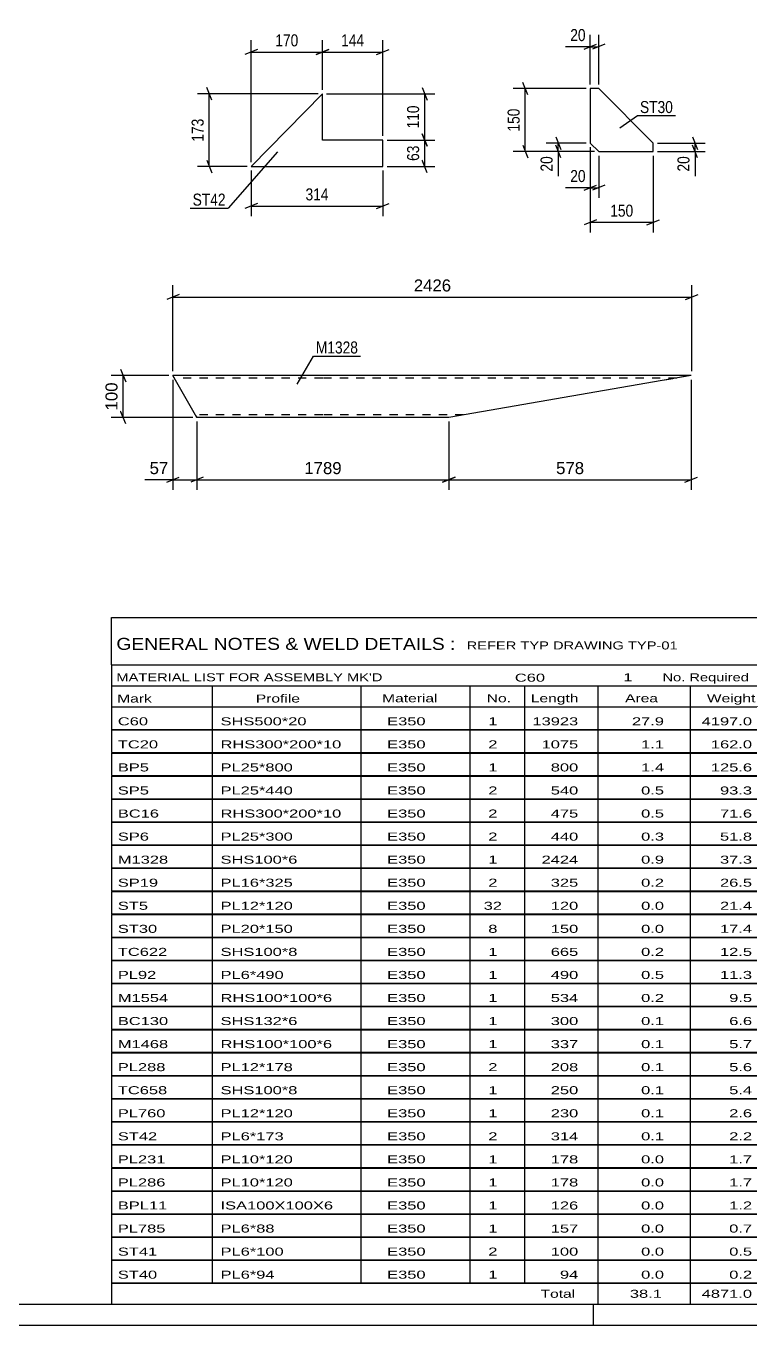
# Model space of a CAD drawing. Header units: millimetres. Extents: x 0 to 2086, y 0 to 594.
# Drawn here: x 495.6 to 668.3, y 0 to 309.9 of the extents above; entities that cross this region are included whole.
import ezdxf

# ---------------------------------------------------------------- set-up
doc = ezdxf.new("R2010")
doc.units = ezdxf.units.MM
doc.linetypes.add('DXK_LINE_DOT2', pattern=[3.9198, 1.9599, -1.9599])
doc.styles.add('Arial', font='arial.ttf', dxfattribs={"height": 0.2})
doc.styles.add('Arial Narrow', font='ARIALN.TTF', dxfattribs={"height": 0.2})

# ---------------------------------------------------------------- blocks, each defined once
blk = doc.blocks.new('Unknown-284858482-1134')
at = {"color": 5, "linetype": 'Continuous'}
for p, q in [((5, 5), (836, 5)), ((631, 0), (631, 5)), ((0, 0), (841, 0))]:
    blk.add_line(p, q, dxfattribs=at)
blk = doc.blocks.new('Part-284858482-14754 - 14753')
at = {"color": 2, "linetype": 'Continuous'}
for p, q in [((566.38, 226.51), (530.65, 226.51)), ((536.38, 216.51), (530.65, 226.51)), ((654.27, 226.51), (566.48, 226.51)), ((654.27, 226.51), (647.33, 225.31)), ((647.33, 225.31), (596.48, 216.51)), ((566.38, 216.51), (536.38, 216.51)), ((596.48, 216.51), (566.48, 216.51))]:
    blk.add_line(p, q, dxfattribs=at)
at = {"color": 7, "linetype": 'DXK_LINE_DOT2'}
for p, q in [((653.74, 226.42), (647.33, 225.31)), ((566.38, 225.91), (530.99, 225.91)), ((650.8, 225.91), (566.48, 225.91)), ((566.38, 217.11), (536.04, 217.11)), ((599.95, 217.11), (566.48, 217.11)), ((536.18, 216.86), (536.38, 216.51))]:
    blk.add_line(p, q, dxfattribs=at)
blk = doc.blocks.new('Part-284858482-12690 - 12689')
at = {"color": 2, "linetype": 'Continuous'}
for p, q in [((632.2, 294.94), (630.2, 294.94)), ((630.2, 294.94), (630.2, 281.94)), ((645.2, 281.94), (632.2, 294.94)), ((630.2, 281.94), (632.2, 279.94)), ((632.2, 279.94), (645.2, 279.94)), ((645.2, 279.94), (645.2, 281.94))]:
    blk.add_line(p, q, dxfattribs=at)
blk = doc.blocks.new('Part-284858482-12830 - 12829')
at = {"color": 2, "linetype": 'Continuous'}
for p, q in [((566.31, 293.68), (549.32, 276.38)), ((566.31, 282.68), (566.31, 293.68)), ((580.71, 282.68), (566.31, 282.68)), ((580.71, 276.38), (580.71, 282.68)), ((549.32, 276.38), (580.71, 276.38))]:
    blk.add_line(p, q, dxfattribs=at)
blk = doc.blocks.new('StraightDimension-284858482-14779 - 14753')
at = {"color": 7, "linetype": 'Continuous'}
for p, q in [((536.38, 215.51), (536.38, 199.23)), ((596.48, 215.51), (596.48, 199.23)), ((537.88, 202.23), (534.88, 201.03)), ((536.38, 201.63), (596.48, 201.63)), ((594.98, 201.03), (597.98, 202.23))]:
    blk.add_line(p, q, dxfattribs=at)
at = {"color": 0}
blk.add_wipeout([(571.48, 202.38), (571.48, 206.58), (561.38, 206.58), (561.38, 202.38)], dxfattribs=at)
at = {"color": 3, "style": 'Arial'}
blk.add_text('1789', height=2.865, dxfattribs=at).set_placement((561.98, 202.98))
blk = doc.blocks.new('StraightDimension-284858482-14778 - 14753')
at = {"color": 7, "linetype": 'Continuous'}
for p, q in [((654.27, 225.51), (654.27, 199.23)), ((596.48, 215.51), (596.48, 199.23)), ((597.98, 202.23), (594.98, 201.03)), ((596.48, 201.63), (654.27, 201.63)), ((652.77, 201.03), (655.77, 202.23))]:
    blk.add_line(p, q, dxfattribs=at)
at = {"color": 0}
blk.add_wipeout([(629.31, 202.38), (629.31, 206.58), (621.44, 206.58), (621.44, 202.38)], dxfattribs=at)
at = {"color": 3, "style": 'Arial'}
blk.add_text('578', height=2.865, dxfattribs=at).set_placement((622.04, 202.98))
blk = doc.blocks.new('StraightDimension-284858482-14780 - 14753')
at = {"color": 7, "linetype": 'Continuous'}
for p, q in [((530.65, 225.51), (530.65, 199.23)), ((536.38, 215.51), (536.38, 199.23)), ((529.15, 201.03), (532.15, 202.23)), ((530.65, 201.63), (536.38, 201.63)), ((537.88, 202.23), (534.88, 201.03))]:
    blk.add_line(p, q, dxfattribs=at)
at = {"color": 0}
blk.add_wipeout([(530.12, 202.38), (530.12, 206.58), (524.48, 206.58), (524.48, 202.38)], dxfattribs=at)
at = {"color": 7, "linetype": 'Continuous'}
blk.add_line((530.65, 201.63), (523.95, 201.63), dxfattribs=at)
blk.add_line((530.65, 201.63), (523.95, 201.63), dxfattribs=at)
at = {"color": 3, "style": 'Arial'}
blk.add_text('57', height=2.865, dxfattribs=at).set_placement((525.08, 202.98))
blk = doc.blocks.new('StraightDimension-284858482-14764 - 14753')
at = {"color": 7, "linetype": 'Continuous'}
for p, q in [((530.65, 227.51), (530.65, 248.06)), ((654.42, 227.51), (654.42, 248.06)), ((532.15, 245.81), (529.15, 244.61)), ((530.65, 245.21), (654.42, 245.21)), ((652.92, 244.61), (655.92, 245.81))]:
    blk.add_line(p, q, dxfattribs=at)
at = {"color": 0}
blk.add_wipeout([(597.58, 245.96), (597.58, 250.16), (587.49, 250.16), (587.49, 245.96)], dxfattribs=at)
at = {"color": 3, "style": 'Arial'}
blk.add_text('2426', height=2.865, dxfattribs=at).set_placement((588.09, 246.56))
blk = doc.blocks.new('StraightDimension-284858482-14817 - 14753')
at = {"color": 7, "linetype": 'Continuous'}
for p, q in [((529.65, 226.51), (515.92, 226.51)), ((518.17, 228.01), (519.37, 225.01)), ((518.77, 216.51), (518.77, 226.51)), ((519.37, 215.01), (518.17, 218.01)), ((535.38, 216.51), (515.92, 216.51))]:
    blk.add_line(p, q, dxfattribs=at)
at = {"color": 0}
blk.add_wipeout([(518.02, 225.44), (513.82, 225.44), (513.82, 217.57), (518.02, 217.57)], dxfattribs=at)
at = {"color": 3, "style": 'Arial'}
blk.add_text('100', height=2.865, rotation=90.0002, dxfattribs=at).set_placement((517.42, 218.17))
blk = doc.blocks.new('StraightDimension-284858482-12967 - 12689')
at = {"color": 7, "linetype": 'Continuous'}
for p, q in [((629.2, 294.94), (611.84, 294.94)), ((615.29, 293.44), (614.09, 296.44)), ((614.69, 279.94), (614.69, 294.94)), ((631.2, 279.94), (611.84, 279.94)), ((614.09, 281.44), (615.29, 278.44))]:
    blk.add_line(p, q, dxfattribs=at)
at = {"color": 0}
blk.add_wipeout([(613.94, 290.78), (609.74, 290.78), (609.74, 284.1), (613.94, 284.1)], dxfattribs=at)
at = {"color": 3, "style": 'Arial Narrow'}
blk.add_text('150', height=2.863, rotation=90.0002, dxfattribs=at).set_placement((613.34, 284.7))
blk = doc.blocks.new('StraightDimension-284858482-12959 - 12689')
at = {"color": 7, "linetype": 'Continuous'}
for p, q in [((621.95, 283.44), (623.15, 280.44)), ((629.2, 281.94), (619.7, 281.94)), ((631.2, 279.94), (619.7, 279.94)), ((623.15, 278.44), (621.95, 281.44)), ((622.55, 279.94), (622.55, 281.94))]:
    blk.add_line(p, q, dxfattribs=at)
at = {"color": 0}
blk.add_wipeout([(621.8, 279.41), (617.6, 279.41), (617.6, 274.56), (621.8, 274.56)], dxfattribs=at)
at = {"color": 7, "linetype": 'Continuous'}
blk.add_line((622.55, 279.94), (622.55, 274.03), dxfattribs=at)
blk.add_line((622.55, 279.94), (622.55, 274.03), dxfattribs=at)
at = {"color": 3, "style": 'Arial Narrow'}
blk.add_text('20', height=2.863, rotation=90.0002, dxfattribs=at).set_placement((621.2, 275.16))
blk = doc.blocks.new('StraightDimension-284858482-12951 - 12689')
at = {"color": 7, "linetype": 'Continuous'}
for p, q in [((630.2, 280.94), (630.2, 268.91)), ((632.2, 278.94), (632.2, 268.91)), ((628.7, 270.71), (631.7, 271.91)), ((630.2, 271.31), (632.2, 271.31)), ((633.7, 271.91), (630.7, 270.71))]:
    blk.add_line(p, q, dxfattribs=at)
at = {"color": 0}
blk.add_wipeout([(629.67, 272.06), (629.67, 276.26), (624.82, 276.26), (624.82, 272.06)], dxfattribs=at)
at = {"color": 7, "linetype": 'Continuous'}
blk.add_line((630.2, 271.31), (624.29, 271.31), dxfattribs=at)
blk.add_line((630.2, 271.31), (624.29, 271.31), dxfattribs=at)
at = {"color": 3, "style": 'Arial Narrow'}
blk.add_text('20', height=2.863, dxfattribs=at).set_placement((625.42, 272.66))
blk = doc.blocks.new('StraightDimension-284858482-12963 - 12689')
at = {"color": 7, "linetype": 'Continuous'}
for p, q in [((630.2, 280.94), (630.2, 260.65)), ((645.2, 278.94), (645.2, 260.65)), ((631.7, 263.65), (628.7, 262.45)), ((643.7, 262.45), (646.7, 263.65)), ((630.2, 263.05), (645.2, 263.05))]:
    blk.add_line(p, q, dxfattribs=at)
at = {"color": 0}
blk.add_wipeout([(641.04, 263.8), (641.04, 268), (634.36, 268), (634.36, 263.8)], dxfattribs=at)
at = {"color": 3, "style": 'Arial Narrow'}
blk.add_text('150', height=2.863, dxfattribs=at).set_placement((634.96, 264.4))
blk = doc.blocks.new('StraightDimension-284858482-12955 - 12689')
at = {"color": 7, "linetype": 'Continuous'}
for p, q in [((654.6, 283.44), (655.8, 280.44)), ((646.2, 281.94), (657.6, 281.94)), ((646.2, 279.94), (657.6, 279.94)), ((655.8, 278.44), (654.6, 281.44)), ((655.2, 279.94), (655.2, 281.94))]:
    blk.add_line(p, q, dxfattribs=at)
at = {"color": 0}
blk.add_wipeout([(654.45, 279.41), (650.25, 279.41), (650.25, 274.56), (654.45, 274.56)], dxfattribs=at)
at = {"color": 7, "linetype": 'Continuous'}
blk.add_line((655.2, 279.94), (655.2, 274.03), dxfattribs=at)
blk.add_line((655.2, 279.94), (655.2, 274.03), dxfattribs=at)
at = {"color": 3, "style": 'Arial Narrow'}
blk.add_text('20', height=2.863, rotation=90.0002, dxfattribs=at).set_placement((653.85, 275.16))
blk = doc.blocks.new('StraightDimension-284858482-12947 - 12689')
at = {"color": 7, "linetype": 'Continuous'}
for p, q in [((630.2, 295.94), (630.2, 307.79)), ((632.2, 295.94), (632.2, 307.79)), ((628.7, 304.34), (631.7, 305.54)), ((630.2, 304.94), (632.2, 304.94)), ((633.7, 305.54), (630.7, 304.34))]:
    blk.add_line(p, q, dxfattribs=at)
at = {"color": 0}
blk.add_wipeout([(629.67, 305.69), (629.67, 309.89), (624.82, 309.89), (624.82, 305.69)], dxfattribs=at)
at = {"color": 7, "linetype": 'Continuous'}
blk.add_line((630.2, 304.94), (624.29, 304.94), dxfattribs=at)
blk.add_line((630.2, 304.94), (624.29, 304.94), dxfattribs=at)
at = {"color": 3, "style": 'Arial Narrow'}
blk.add_text('20', height=2.863, dxfattribs=at).set_placement((625.42, 306.29))
blk = doc.blocks.new('StraightDimension-284858482-13222 - 12829')
at = {"color": 7, "linetype": 'Continuous'}
for p, q in [((567.81, 304.28), (564.81, 303.08)), ((566.31, 294.68), (566.31, 306.53)), ((579.21, 303.08), (582.21, 304.28)), ((580.71, 283.68), (580.71, 306.53)), ((566.31, 303.68), (580.71, 303.68))]:
    blk.add_line(p, q, dxfattribs=at)
at = {"color": 0}
blk.add_wipeout([(576.86, 304.43), (576.86, 308.63), (570.17, 308.63), (570.17, 304.43)], dxfattribs=at)
at = {"color": 3, "style": 'Arial Narrow'}
blk.add_text('144', height=2.863, dxfattribs=at).set_placement((570.77, 305.03))
blk = doc.blocks.new('StraightDimension-284858482-13206 - 12829')
at = {"color": 7, "linetype": 'Continuous'}
for p, q in [((590.11, 295.18), (591.31, 292.18)), ((567.31, 293.68), (593.11, 293.68)), ((590.71, 282.68), (590.71, 293.68)), ((581.71, 282.68), (593.11, 282.68)), ((591.31, 281.18), (590.11, 284.18))]:
    blk.add_line(p, q, dxfattribs=at)
at = {"color": 0}
blk.add_wipeout([(589.96, 291.52), (585.76, 291.52), (585.76, 284.84), (589.96, 284.84)], dxfattribs=at)
at = {"color": 3, "style": 'Arial Narrow'}
blk.add_text('110', height=2.863, rotation=90.0002, dxfattribs=at).set_placement((589.36, 285.44))
blk = doc.blocks.new('StraightDimension-284858482-13223 - 12829')
at = {"color": 7, "linetype": 'Continuous'}
for p, q in [((550.82, 304.28), (547.82, 303.08)), ((549.32, 277.38), (549.32, 306.53)), ((564.81, 303.08), (567.81, 304.28)), ((566.31, 294.68), (566.31, 306.53)), ((549.32, 303.68), (566.31, 303.68))]:
    blk.add_line(p, q, dxfattribs=at)
at = {"color": 0}
blk.add_wipeout([(561.16, 304.43), (561.16, 308.63), (554.47, 308.63), (554.47, 304.43)], dxfattribs=at)
at = {"color": 3, "style": 'Arial Narrow'}
blk.add_text('170', height=2.863, dxfattribs=at).set_placement((555.07, 305.03))
blk = doc.blocks.new('StraightDimension-284858482-13207 - 12829')
at = {"color": 7, "linetype": 'Continuous'}
for p, q in [((581.71, 282.68), (593.11, 282.68)), ((590.11, 284.18), (591.31, 281.18)), ((590.71, 276.38), (590.71, 282.68)), ((581.71, 276.38), (593.11, 276.38)), ((591.31, 274.88), (590.11, 277.88))]:
    blk.add_line(p, q, dxfattribs=at)
at = {"color": 0}
blk.add_wipeout([(589.96, 281.96), (585.76, 281.96), (585.76, 277.1), (589.96, 277.1)], dxfattribs=at)
at = {"color": 3, "style": 'Arial Narrow'}
blk.add_text('63', height=2.863, rotation=90.0002, dxfattribs=at).set_placement((589.36, 277.7))
blk = doc.blocks.new('StraightDimension-284858482-13228 - 12829')
at = {"color": 7, "linetype": 'Continuous'}
for p, q in [((549.32, 275.38), (549.32, 264.54)), ((580.71, 275.38), (580.71, 264.54)), ((550.82, 267.54), (547.82, 266.34)), ((549.32, 266.94), (580.71, 266.94)), ((579.21, 266.34), (582.21, 267.54))]:
    blk.add_line(p, q, dxfattribs=at)
at = {"color": 0}
blk.add_wipeout([(568.36, 267.69), (568.36, 271.89), (561.67, 271.89), (561.67, 267.69)], dxfattribs=at)
at = {"color": 3, "style": 'Arial Narrow'}
blk.add_text('314', height=2.863, dxfattribs=at).set_placement((562.27, 268.29))
blk = doc.blocks.new('StraightDimension-284858482-13212 - 12829')
at = {"color": 7, "linetype": 'Continuous'}
for p, q in [((539.92, 292.18), (538.72, 295.18)), ((565.31, 293.68), (536.47, 293.68)), ((539.32, 276.38), (539.32, 293.68)), ((548.32, 276.38), (536.47, 276.38)), ((538.72, 277.88), (539.92, 274.88))]:
    blk.add_line(p, q, dxfattribs=at)
at = {"color": 0}
blk.add_wipeout([(538.57, 288.37), (534.37, 288.37), (534.37, 281.69), (538.57, 281.69)], dxfattribs=at)
at = {"color": 3, "style": 'Arial Narrow'}
blk.add_text('173', height=2.863, rotation=90.0002, dxfattribs=at).set_placement((537.97, 282.29))
blk = doc.blocks.new('Unknown-284858482-20581')
at = {"color": 7, "linetype": 'Continuous'}
for p, q in [((516, 168.75), (676, 168.75)), ((516, 157.5), (516, 168.75)), ((676, 168.75), (676, 157.5)), ((516, 157.5), (676, 157.5)), ((516, 157.5), (516, 152.5)), ((676, 157.5), (676, 152.5)), ((516, 152.5), (676, 152.5)), ((516, 152.5), (516, 147.5)), ((540, 152.5), (540, 147.5)), ((575.5, 152.5), (575.5, 147.5)), ((601.5, 152.5), (601.5, 147.5)), ((614.5, 152.5), (614.5, 147.5)), ((632, 152.5), (632, 147.5)), ((654, 152.5), (654, 147.5)), ((676, 152.5), (676, 147.5)), ((516, 147.5), (676, 147.5)), ((516, 147.45), (516, 142.05)), ((516, 147.45), (676, 147.45)), ((540, 147.5), (540, 142)), ((575.5, 147.5), (575.5, 142)), ((601.5, 147.5), (601.5, 142)), ((614.5, 147.5), (614.5, 142)), ((632, 147.5), (632, 142)), ((654, 147.5), (654, 142)), ((676, 147.45), (676, 142.05)), ((516, 142.05), (676, 142.05)), ((516, 141.95), (516, 136.55)), ((516, 141.95), (676, 141.95)), ((540, 142), (540, 136.5)), ((575.5, 142), (575.5, 136.5)), ((601.5, 142), (601.5, 136.5)), ((614.5, 142), (614.5, 136.5)), ((632, 142), (632, 136.5)), ((654, 142), (654, 136.5)), ((676, 141.95), (676, 136.55)), ((516, 136.55), (676, 136.55)), ((516, 136.45), (516, 131.05)), ((516, 136.45), (676, 136.45)), ((540, 136.5), (540, 131)), ((575.5, 136.5), (575.5, 131)), ((601.5, 136.5), (601.5, 131)), ((614.5, 136.5), (614.5, 131)), ((632, 136.5), (632, 131)), ((654, 136.5), (654, 131)), ((676, 136.45), (676, 131.05)), ((516, 131.05), (676, 131.05)), ((516, 130.95), (516, 125.55)), ((516, 130.95), (676, 130.95)), ((540, 131), (540, 125.5)), ((575.5, 131), (575.5, 125.5)), ((601.5, 131), (601.5, 125.5)), ((614.5, 131), (614.5, 125.5)), ((632, 131), (632, 125.5)), ((654, 131), (654, 125.5)), ((676, 130.95), (676, 125.55)), ((516, 125.55), (676, 125.55)), ((516, 125.45), (516, 120.05)), ((516, 125.45), (676, 125.45)), ((540, 125.5), (540, 120)), ((575.5, 125.5), (575.5, 120)), ((601.5, 125.5), (601.5, 120)), ((614.5, 125.5), (614.5, 120)), ((632, 125.5), (632, 120)), ((654, 125.5), (654, 120)), ((676, 125.45), (676, 120.05)), ((516, 120.05), (676, 120.05)), ((516, 119.95), (516, 114.55)), ((516, 119.95), (676, 119.95)), ((540, 120), (540, 114.5)), ((575.5, 120), (575.5, 114.5)), ((601.5, 120), (601.5, 114.5)), ((614.5, 120), (614.5, 114.5)), ((632, 120), (632, 114.5)), ((654, 120), (654, 114.5)), ((676, 119.95), (676, 114.55)), ((516, 114.55), (676, 114.55)), ((516, 114.45), (516, 109.05)), ((516, 114.45), (676, 114.45)), ((540, 114.5), (540, 109)), ((575.5, 114.5), (575.5, 109)), ((601.5, 114.5), (601.5, 109)), ((614.5, 114.5), (614.5, 109)), ((632, 114.5), (632, 109)), ((654, 114.5), (654, 109)), ((676, 114.45), (676, 109.05)), ((516, 109.05), (676, 109.05)), ((516, 108.95), (516, 103.55)), ((516, 108.95), (676, 108.95)), ((540, 109), (540, 103.5)), ((575.5, 109), (575.5, 103.5)), ((601.5, 109), (601.5, 103.5)), ((614.5, 109), (614.5, 103.5)), ((632, 109), (632, 103.5)), ((654, 109), (654, 103.5)), ((676, 108.95), (676, 103.55)), ((516, 103.55), (676, 103.55)), ((516, 103.45), (516, 98.05)), ((516, 103.45), (676, 103.45)), ((540, 103.5), (540, 98)), ((575.5, 103.5), (575.5, 98)), ((601.5, 103.5), (601.5, 98)), ((614.5, 103.5), (614.5, 98)), ((632, 103.5), (632, 98)), ((654, 103.5), (654, 98)), ((676, 103.45), (676, 98.05)), ((516, 98.05), (676, 98.05)), ((516, 97.95), (516, 92.55)), ((516, 97.95), (676, 97.95)), ((540, 98), (540, 92.5)), ((575.5, 98), (575.5, 92.5)), ((601.5, 98), (601.5, 92.5)), ((614.5, 98), (614.5, 92.5)), ((632, 98), (632, 92.5)), ((654, 98), (654, 92.5)), ((676, 97.95), (676, 92.55)), ((516, 92.55), (676, 92.55)), ((516, 92.45), (516, 87.05)), ((516, 92.45), (676, 92.45)), ((540, 92.5), (540, 87)), ((575.5, 92.5), (575.5, 87)), ((601.5, 92.5), (601.5, 87)), ((614.5, 92.5), (614.5, 87)), ((632, 92.5), (632, 87)), ((654, 92.5), (654, 87)), ((676, 92.45), (676, 87.05)), ((516, 87.05), (676, 87.05)), ((516, 86.95), (516, 81.55)), ((516, 86.95), (676, 86.95)), ((540, 87), (540, 81.5)), ((575.5, 87), (575.5, 81.5)), ((601.5, 87), (601.5, 81.5)), ((614.5, 87), (614.5, 81.5)), ((632, 87), (632, 81.5)), ((654, 87), (654, 81.5)), ((676, 86.95), (676, 81.55)), ((516, 81.55), (676, 81.55)), ((516, 81.45), (516, 76.05)), ((516, 81.45), (676, 81.45)), ((540, 81.5), (540, 76)), ((575.5, 81.5), (575.5, 76)), ((601.5, 81.5), (601.5, 76)), ((614.5, 81.5), (614.5, 76)), ((632, 81.5), (632, 76)), ((654, 81.5), (654, 76)), ((676, 81.45), (676, 76.05)), ((516, 76.05), (676, 76.05)), ((516, 75.95), (516, 70.55)), ((516, 75.95), (676, 75.95)), ((540, 76), (540, 70.5)), ((575.5, 76), (575.5, 70.5)), ((601.5, 76), (601.5, 70.5)), ((614.5, 76), (614.5, 70.5)), ((632, 76), (632, 70.5)), ((654, 76), (654, 70.5)), ((676, 75.95), (676, 70.55)), ((516, 70.55), (676, 70.55)), ((516, 70.45), (516, 65.05)), ((516, 70.45), (676, 70.45)), ((540, 70.5), (540, 65)), ((575.5, 70.5), (575.5, 65)), ((601.5, 70.5), (601.5, 65)), ((614.5, 70.5), (614.5, 65)), ((632, 70.5), (632, 65)), ((654, 70.5), (654, 65)), ((676, 70.45), (676, 65.05)), ((516, 65.05), (676, 65.05)), ((516, 64.95), (516, 59.55)), ((516, 64.95), (676, 64.95)), ((540, 65), (540, 59.5)), ((575.5, 65), (575.5, 59.5)), ((601.5, 65), (601.5, 59.5)), ((614.5, 65), (614.5, 59.5)), ((632, 65), (632, 59.5)), ((654, 65), (654, 59.5)), ((676, 64.95), (676, 59.55)), ((516, 59.55), (676, 59.55)), ((516, 59.45), (516, 54.05)), ((516, 59.45), (676, 59.45)), ((540, 59.5), (540, 54)), ((575.5, 59.5), (575.5, 54)), ((601.5, 59.5), (601.5, 54)), ((614.5, 59.5), (614.5, 54)), ((632, 59.5), (632, 54)), ((654, 59.5), (654, 54)), ((676, 59.45), (676, 54.05)), ((516, 54.05), (676, 54.05)), ((516, 53.95), (516, 48.55)), ((516, 53.95), (676, 53.95)), ((540, 54), (540, 48.5)), ((575.5, 54), (575.5, 48.5)), ((601.5, 54), (601.5, 48.5)), ((614.5, 54), (614.5, 48.5)), ((632, 54), (632, 48.5)), ((654, 54), (654, 48.5)), ((676, 53.95), (676, 48.55)), ((516, 48.55), (676, 48.55)), ((516, 48.45), (516, 43.05)), ((516, 48.45), (676, 48.45)), ((540, 48.5), (540, 43)), ((575.5, 48.5), (575.5, 43)), ((601.5, 48.5), (601.5, 43)), ((614.5, 48.5), (614.5, 43)), ((632, 48.5), (632, 43)), ((654, 48.5), (654, 43)), ((676, 48.45), (676, 43.05)), ((516, 43.05), (676, 43.05)), ((516, 42.95), (516, 37.55)), ((516, 42.95), (676, 42.95)), ((540, 43), (540, 37.5)), ((575.5, 43), (575.5, 37.5)), ((601.5, 43), (601.5, 37.5)), ((614.5, 43), (614.5, 37.5)), ((632, 43), (632, 37.5)), ((654, 43), (654, 37.5)), ((676, 42.95), (676, 37.55)), ((516, 37.55), (676, 37.55)), ((516, 37.45), (516, 32.05)), ((516, 37.45), (676, 37.45)), ((540, 37.5), (540, 32)), ((575.5, 37.5), (575.5, 32)), ((601.5, 37.5), (601.5, 32)), ((614.5, 37.5), (614.5, 32)), ((632, 37.5), (632, 32)), ((654, 37.5), (654, 32)), ((676, 37.45), (676, 32.05)), ((516, 32.05), (676, 32.05)), ((516, 31.95), (516, 26.55)), ((516, 31.95), (676, 31.95)), ((540, 32), (540, 26.5)), ((575.5, 32), (575.5, 26.5)), ((601.5, 32), (601.5, 26.5)), ((614.5, 32), (614.5, 26.5)), ((632, 32), (632, 26.5)), ((654, 32), (654, 26.5)), ((676, 31.95), (676, 26.55)), ((516, 26.55), (676, 26.55)), ((516, 26.45), (516, 21.05)), ((516, 26.45), (676, 26.45)), ((540, 26.5), (540, 21)), ((575.5, 26.5), (575.5, 21)), ((601.5, 26.5), (601.5, 21)), ((614.5, 26.5), (614.5, 21)), ((632, 26.5), (632, 21)), ((654, 26.5), (654, 21)), ((676, 26.45), (676, 21.05)), ((516, 21.05), (676, 21.05)), ((516, 20.95), (516, 15.55)), ((516, 20.95), (676, 20.95)), ((540, 21), (540, 15.5)), ((575.5, 21), (575.5, 15.5)), ((601.5, 21), (601.5, 15.5)), ((614.5, 21), (614.5, 15.5)), ((632, 21), (632, 15.5)), ((654, 21), (654, 15.5)), ((676, 20.95), (676, 15.55)), ((516, 15.55), (676, 15.55)), ((540, 15.5), (540, 10)), ((575.5, 15.5), (575.5, 10)), ((601.5, 15.5), (601.5, 10)), ((614.5, 15.5), (614.5, 10)), ((632, 15.5), (632, 10)), ((654, 15.5), (654, 10)), ((516, 15.45), (516, 10.05)), ((516, 15.45), (676, 15.45)), ((676, 15.45), (676, 10.05)), ((516, 10.05), (676, 10.05)), ((516, 10), (676, 10)), ((516, 10), (516, 5)), ((632, 10), (632, 5)), ((654, 10), (654, 5)), ((676, 10), (676, 5)), ((516, 5), (676, 5))]:
    blk.add_line(p, q, dxfattribs=at)
at = {"color": 7, "style": 'Arial Narrow'}
for s, height, width, p in [('GENERAL NOTES & WELD DETAILS :', 2.8633, 1.4, (517.15, 161.06)), ('REFER TYP DRAWING TYP-01', 1.9089, 1.6, (600.7, 161.16)), ("MATERIAL LIST FOR ASSEMBLY MK'D", 1.9089, 1.6, (517.15, 153.56)), ('C60', 1.909, 1.794707, (612.2, 153.47)), ('1', 1.91, 1.794707, (638.08, 153.56)), ('No. Required', 1.9089, 1.6, (647.41, 153.56)), ('Mark', 1.909, 1.7, (517.34, 148.5)), ('Profile', 1.909, 1.7, (550.41, 148.5)), ('Material', 1.909, 1.7, (580.54, 148.56)), ('No.', 1.909, 1.7, (605.5, 148.56)), ('Length', 1.909, 1.7, (616, 148.56)), ('Area', 1.909, 1.7, (638.5, 148.56)), ('Weight', 1.909, 1.7, (658, 148.56))]:
    blk.add_text(s, height=height, dxfattribs=dict(at, width=width)).set_placement(p)
at = {"color": 7, "linetype": 'Continuous', "style": 'Arial Narrow'}
for s, height, width, p in [('C60', 1.909, 1.794707, (517.5, 143.06)), ('SHS500*20', 1.909, 1.794707, (542, 143.06)), ('E350', 1.909, 1.794707, (581.74, 143.06)), ('1', 1.91, 1.794707, (605.86, 143.06)), ('13923', 1.909, 1.794707, (616.4, 143.06)), ('27.9', 1.909, 1.794707, (640.13, 143.06)), ('4197.0', 1.909, 1.794707, (656.77, 143.06)), ('TC20', 1.909, 1.794707, (517.5, 137.56)), ('RHS300*200*10', 1.9089, 1.794707, (542, 137.56)), ('E350', 1.909, 1.794707, (581.74, 137.56)), ('2', 1.91, 1.794707, (605.86, 137.56)), ('1075', 1.909, 1.794707, (618.58, 137.56)), ('1.1', 1.909, 1.794707, (642.32, 137.56)), ('162.0', 1.909, 1.794707, (658.96, 137.56)), ('BP5', 1.909, 1.794707, (517.5, 132.06)), ('PL25*800', 1.909, 1.794707, (542, 132.06)), ('E350', 1.909, 1.794707, (581.74, 132.06)), ('1', 1.91, 1.794707, (605.86, 132.06)), ('800', 1.909, 1.794707, (620.77, 132.06)), ('1.4', 1.909, 1.794707, (642.32, 132.06)), ('125.6', 1.909, 1.794707, (658.96, 132.06)), ('SP5', 1.909, 1.794707, (517.5, 126.56)), ('PL25*440', 1.909, 1.794707, (542, 126.56)), ('E350', 1.909, 1.794707, (581.74, 126.56)), ('2', 1.91, 1.794707, (605.86, 126.56)), ('540', 1.909, 1.794707, (620.77, 126.56)), ('0.5', 1.909, 1.794707, (642.32, 126.56)), ('93.3', 1.909, 1.794707, (661.14, 126.56)), ('BC16', 1.909, 1.794707, (517.5, 121.06)), ('RHS300*200*10', 1.9089, 1.794707, (542, 121.06)), ('E350', 1.909, 1.794707, (581.74, 121.06)), ('2', 1.91, 1.794707, (605.86, 121.06)), ('475', 1.909, 1.794707, (620.77, 121.06)), ('0.5', 1.909, 1.794707, (642.32, 121.06)), ('71.6', 1.909, 1.794707, (661.14, 121.06)), ('SP6', 1.909, 1.794707, (517.5, 115.56)), ('PL25*300', 1.909, 1.794707, (542, 115.56)), ('E350', 1.909, 1.794707, (581.74, 115.56)), ('2', 1.91, 1.794707, (605.86, 115.56)), ('440', 1.909, 1.794707, (620.77, 115.56)), ('0.3', 1.909, 1.794707, (642.32, 115.56)), ('51.8', 1.909, 1.794707, (661.14, 115.56)), ('M1328', 1.909, 1.794707, (517.5, 110.06)), ('SHS100*6', 1.909, 1.794707, (542, 110.06)), ('E350', 1.909, 1.794707, (581.74, 110.06)), ('1', 1.91, 1.794707, (605.86, 110.06)), ('2424', 1.909, 1.794707, (618.58, 110.06)), ('0.9', 1.909, 1.794707, (642.32, 110.06)), ('37.3', 1.909, 1.794707, (661.14, 110.06)), ('SP19', 1.909, 1.794707, (517.5, 104.56)), ('PL16*325', 1.909, 1.794707, (542, 104.56)), ('E350', 1.909, 1.794707, (581.74, 104.56)), ('2', 1.91, 1.794707, (605.86, 104.56)), ('325', 1.909, 1.794707, (620.77, 104.56)), ('0.2', 1.909, 1.794707, (642.32, 104.56)), ('26.5', 1.909, 1.794707, (661.14, 104.56)), ('ST5', 1.909, 1.794707, (517.5, 99.06)), ('PL12*120', 1.909, 1.794707, (542, 99.06)), ('E350', 1.909, 1.794707, (581.74, 99.06)), ('32', 1.909, 1.794707, (604.76, 99.06)), ('120', 1.909, 1.794707, (620.77, 99.06)), ('0.0', 1.909, 1.794707, (642.32, 99.06)), ('21.4', 1.909, 1.794707, (661.14, 99.06)), ('ST30', 1.909, 1.794707, (517.5, 93.56)), ('PL20*150', 1.909, 1.794707, (542, 93.56)), ('E350', 1.909, 1.794707, (581.74, 93.56)), ('8', 1.91, 1.794707, (605.86, 93.56)), ('150', 1.909, 1.794707, (620.77, 93.56)), ('0.0', 1.909, 1.794707, (642.32, 93.56)), ('17.4', 1.909, 1.794707, (661.14, 93.56)), ('TC622', 1.909, 1.794707, (517.5, 88.06)), ('SHS100*8', 1.909, 1.794707, (542, 88.06)), ('E350', 1.909, 1.794707, (581.74, 88.06)), ('1', 1.91, 1.794707, (605.86, 88.06)), ('665', 1.909, 1.794707, (620.77, 88.06)), ('0.2', 1.909, 1.794707, (642.32, 88.06)), ('12.5', 1.909, 1.794707, (661.14, 88.06)), ('PL92', 1.909, 1.794707, (517.5, 82.56)), ('PL6*490', 1.909, 1.794707, (542, 82.56)), ('E350', 1.909, 1.794707, (581.74, 82.56)), ('1', 1.91, 1.794707, (605.86, 82.56)), ('490', 1.909, 1.794707, (620.77, 82.56)), ('0.5', 1.909, 1.794707, (642.32, 82.56)), ('11.3', 1.909, 1.794707, (661.14, 82.56)), ('M1554', 1.909, 1.794707, (517.5, 77.06)), ('RHS100*100*6', 1.9089, 1.794707, (542, 77.06)), ('E350', 1.909, 1.794707, (581.74, 77.06)), ('1', 1.91, 1.794707, (605.86, 77.06)), ('534', 1.909, 1.794707, (620.77, 77.06)), ('0.2', 1.909, 1.794707, (642.32, 77.06)), ('9.5', 1.909, 1.794707, (663.33, 77.06)), ('BC130', 1.909, 1.794707, (517.5, 71.56)), ('SHS132*6', 1.909, 1.794707, (542, 71.56)), ('E350', 1.909, 1.794707, (581.74, 71.56)), ('1', 1.91, 1.794707, (605.86, 71.56)), ('300', 1.909, 1.794707, (620.77, 71.56)), ('0.1', 1.909, 1.794707, (642.32, 71.56)), ('6.6', 1.909, 1.794707, (663.33, 71.56)), ('M1468', 1.909, 1.794707, (517.5, 66.06)), ('RHS100*100*6', 1.9089, 1.794707, (542, 66.06)), ('E350', 1.909, 1.794707, (581.74, 66.06)), ('1', 1.91, 1.794707, (605.86, 66.06)), ('337', 1.909, 1.794707, (620.77, 66.06)), ('0.1', 1.909, 1.794707, (642.32, 66.06)), ('5.7', 1.909, 1.794707, (663.33, 66.06)), ('PL288', 1.909, 1.794707, (517.5, 60.56)), ('PL12*178', 1.909, 1.794707, (542, 60.56)), ('E350', 1.909, 1.794707, (581.74, 60.56)), ('2', 1.91, 1.794707, (605.86, 60.56)), ('208', 1.909, 1.794707, (620.77, 60.56)), ('0.1', 1.909, 1.794707, (642.32, 60.56)), ('5.6', 1.909, 1.794707, (663.33, 60.56)), ('TC658', 1.909, 1.794707, (517.5, 55.06)), ('SHS100*8', 1.909, 1.794707, (542, 55.06)), ('E350', 1.909, 1.794707, (581.74, 55.06)), ('1', 1.91, 1.794707, (605.86, 55.06)), ('250', 1.909, 1.794707, (620.77, 55.06)), ('0.1', 1.909, 1.794707, (642.32, 55.06)), ('5.4', 1.909, 1.794707, (663.33, 55.06)), ('PL760', 1.909, 1.794707, (517.5, 49.56)), ('PL12*120', 1.909, 1.794707, (542, 49.56)), ('E350', 1.909, 1.794707, (581.74, 49.56)), ('1', 1.91, 1.794707, (605.86, 49.56)), ('230', 1.909, 1.794707, (620.77, 49.56)), ('0.1', 1.909, 1.794707, (642.32, 49.56)), ('2.6', 1.909, 1.794707, (663.33, 49.56)), ('ST42', 1.909, 1.794707, (517.5, 44.06)), ('PL6*173', 1.909, 1.794707, (542, 44.06)), ('E350', 1.909, 1.794707, (581.74, 44.06)), ('2', 1.91, 1.794707, (605.86, 44.06)), ('314', 1.909, 1.794707, (620.77, 44.06)), ('0.1', 1.909, 1.794707, (642.32, 44.06)), ('2.2', 1.909, 1.794707, (663.33, 44.06)), ('PL231', 1.909, 1.794707, (517.5, 38.56)), ('PL10*120', 1.909, 1.794707, (542, 38.56)), ('E350', 1.909, 1.794707, (581.74, 38.56)), ('1', 1.91, 1.794707, (605.86, 38.56)), ('178', 1.909, 1.794707, (620.77, 38.56)), ('0.0', 1.909, 1.794707, (642.32, 38.56)), ('1.7', 1.909, 1.794707, (663.33, 38.56)), ('PL286', 1.909, 1.794707, (517.5, 33.06)), ('PL10*120', 1.909, 1.794707, (542, 33.06)), ('E350', 1.909, 1.794707, (581.74, 33.06)), ('1', 1.91, 1.794707, (605.86, 33.06)), ('178', 1.909, 1.794707, (620.77, 33.06)), ('0.0', 1.909, 1.794707, (642.32, 33.06)), ('1.7', 1.909, 1.794707, (663.33, 33.06)), ('BPL11', 1.909, 1.794707, (517.5, 27.56)), ('ISA100X100X6', 1.9089, 1.794707, (542, 27.56)), ('E350', 1.909, 1.794707, (581.74, 27.56)), ('1', 1.91, 1.794707, (605.86, 27.56)), ('126', 1.909, 1.794707, (620.77, 27.56)), ('0.0', 1.909, 1.794707, (642.32, 27.56)), ('1.2', 1.909, 1.794707, (663.33, 27.56)), ('PL785', 1.909, 1.794707, (517.5, 22.06)), ('PL6*88', 1.909, 1.794707, (542, 22.06)), ('E350', 1.909, 1.794707, (581.74, 22.06)), ('1', 1.91, 1.794707, (605.86, 22.06)), ('157', 1.909, 1.794707, (620.77, 22.06)), ('0.0', 1.909, 1.794707, (642.32, 22.06)), ('0.7', 1.909, 1.794707, (663.33, 22.06)), ('ST41', 1.909, 1.794707, (517.5, 16.56)), ('PL6*100', 1.909, 1.794707, (542, 16.56)), ('E350', 1.909, 1.794707, (581.74, 16.56)), ('2', 1.91, 1.794707, (605.86, 16.56)), ('100', 1.909, 1.794707, (620.77, 16.56)), ('0.0', 1.909, 1.794707, (642.32, 16.56)), ('0.5', 1.909, 1.794707, (663.33, 16.56)), ('ST40', 1.909, 1.794707, (517.5, 11.06)), ('PL6*94', 1.909, 1.794707, (542, 11.06)), ('E350', 1.909, 1.794707, (581.74, 11.06)), ('1', 1.91, 1.794707, (605.86, 11.06)), ('94', 1.909, 1.794707, (622.96, 11.06)), ('0.0', 1.909, 1.794707, (642.32, 11.06)), ('0.2', 1.909, 1.794707, (663.33, 11.06)), ('Total', 1.909, 1.7, (618.33, 6.5)), ('38.1', 1.909, 1.794707, (639.64, 6.5)), ('4871.0', 1.909, 1.794707, (656.77, 6.5))]:
    blk.add_text(s, height=height, dxfattribs=dict(at, width=width)).set_placement(p)
blk = doc.blocks.new('Mark-284858482-14831 - 14753')
at = {"color": 0}
blk.add_wipeout([(574.79, 231.76), (574.79, 234.76), (564.74, 234.76), (564.74, 231.76)], dxfattribs=at)
blk.add_wipeout([(574.79, 231.76), (574.79, 234.76), (564.74, 234.76), (564.74, 231.76)], dxfattribs=at)
at = {"color": 30, "linetype": 'Continuous'}
for p, q in [((560.26, 224.43), (564.14, 231.16)), ((564.14, 231.16), (575.39, 231.16))]:
    blk.add_line(p, q, dxfattribs=at)
at = {"color": 3, "style": 'Arial Narrow'}
blk.add_text('M1328', height=2.863, dxfattribs=at).set_placement((564.74, 231.76))
blk = doc.blocks.new('Mark-284858482-14567 - 12689')
at = {"color": 0}
blk.add_wipeout([(649.9, 289.12), (649.9, 292.12), (642.05, 292.12), (642.05, 289.12)], dxfattribs=at)
blk.add_wipeout([(649.9, 289.12), (649.9, 292.12), (642.05, 292.12), (642.05, 289.12)], dxfattribs=at)
at = {"color": 30, "linetype": 'Continuous'}
for p, q in [((637.25, 285.56), (641.45, 288.52)), ((641.45, 288.52), (650.5, 288.52))]:
    blk.add_line(p, q, dxfattribs=at)
at = {"color": 3, "style": 'Arial Narrow'}
blk.add_text('ST30', height=2.863, dxfattribs=at).set_placement((642.05, 289.12))
blk = doc.blocks.new('Mark-284858482-13332 - 12829')
at = {"color": 0}
blk.add_wipeout([(543.2, 267.03), (543.2, 270.03), (535.35, 270.03), (535.35, 267.03)], dxfattribs=at)
blk.add_wipeout([(543.2, 267.03), (543.2, 270.03), (535.35, 270.03), (535.35, 267.03)], dxfattribs=at)
at = {"color": 30, "linetype": 'Continuous'}
for p in [(555.62, 279.87), (534.75, 266.43)]:
    blk.add_line(p, (543.8, 266.43), dxfattribs=at)
at = {"color": 3, "style": 'Arial Narrow'}
blk.add_text('ST42', height=2.863, dxfattribs=at).set_placement((535.35, 267.03))

msp = doc.modelspace()

# ---------------------------------------------------------------- block references
for name in ['Unknown-284858482-1134', 'Part-284858482-12690 - 12689', 'Part-284858482-12830 - 12829', 'Part-284858482-14754 - 14753', 'Unknown-284858482-20581']:
    msp.add_blockref(name, (0, 0))

# ---------------------------------------------------------------- next in the draw order: block references
for name in ['StraightDimension-284858482-13222 - 12829', 'StraightDimension-284858482-12967 - 12689', 'Mark-284858482-14567 - 12689', 'StraightDimension-284858482-14764 - 14753', 'StraightDimension-284858482-14779 - 14753']:
    msp.add_blockref(name, (0, 0))

# ---------------------------------------------------------------- next in the draw order: block references
for name in ['StraightDimension-284858482-12947 - 12689', 'StraightDimension-284858482-13206 - 12829', 'StraightDimension-284858482-12959 - 12689', 'Mark-284858482-14831 - 14753', 'StraightDimension-284858482-14780 - 14753', 'StraightDimension-284858482-14778 - 14753']:
    msp.add_blockref(name, (0, 0))

# ---------------------------------------------------------------- next in the draw order: block references
for name in ['StraightDimension-284858482-13223 - 12829', 'StraightDimension-284858482-13207 - 12829', 'StraightDimension-284858482-12951 - 12689', 'StraightDimension-284858482-14817 - 14753']:
    msp.add_blockref(name, (0, 0))

# ---------------------------------------------------------------- next in the draw order: block references
for name in ['StraightDimension-284858482-12963 - 12689', 'StraightDimension-284858482-13228 - 12829']:
    msp.add_blockref(name, (0, 0))

# ---------------------------------------------------------------- next in the draw order: block references
for name in ['StraightDimension-284858482-13212 - 12829', 'StraightDimension-284858482-12955 - 12689']:
    msp.add_blockref(name, (0, 0))

# ---------------------------------------------------------------- next in the draw order: block references
msp.add_blockref('Mark-284858482-13332 - 12829', (0, 0))

doc.saveas('drawing.dxf')
